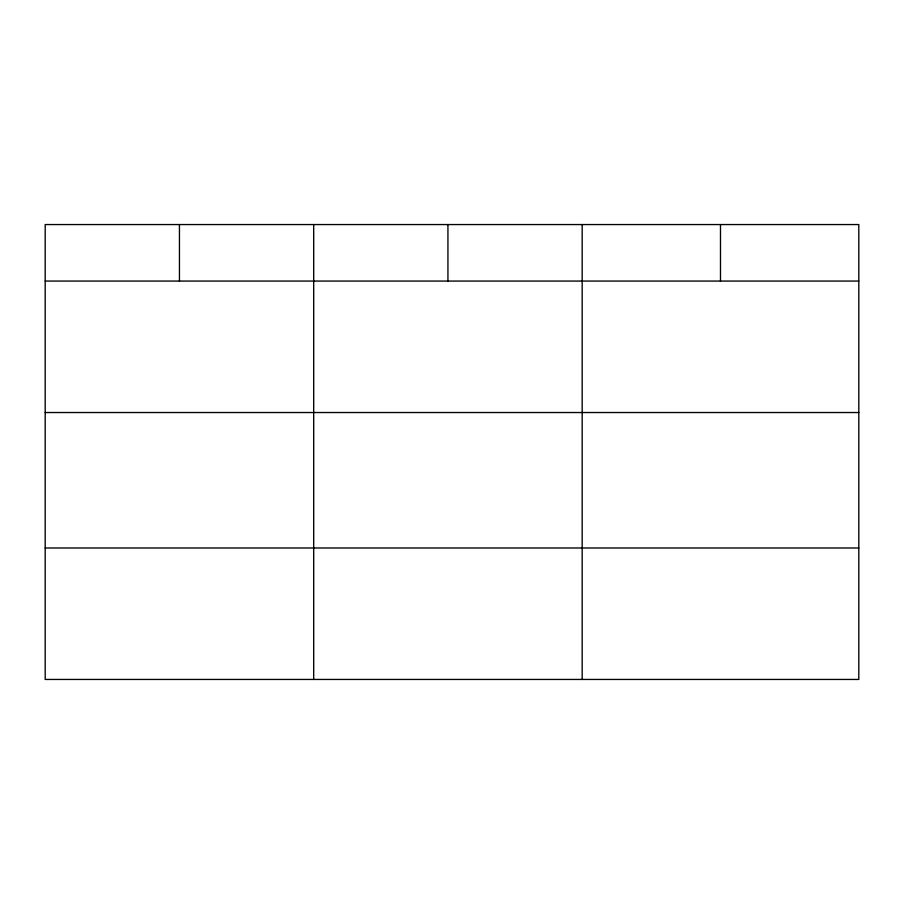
<?xml version="1.0" encoding="UTF-8"?>
<svg xmlns="http://www.w3.org/2000/svg" width="904" height="904" viewBox="0 0 904 904"><rect width="100%" height="100%" fill="white"/><g stroke="black" fill="none" stroke-linecap="round" stroke-linejoin="round"><path stroke-width="1.36" d="M858.8 412.529L858.8 224.554L45.2 224.554L45.2 679.446L858.8 679.446L858.8 412.529L45.2 412.529M45.2 281.065L858.8 281.065M45.2 547.982L858.8 547.982M720.488 224.554L720.488 281.065M582.176 224.554L582.176 679.446M447.932 224.554L447.932 281.065M313.688 224.554L313.688 679.446M179.444 224.554L179.444 281.065"/></g></svg>
